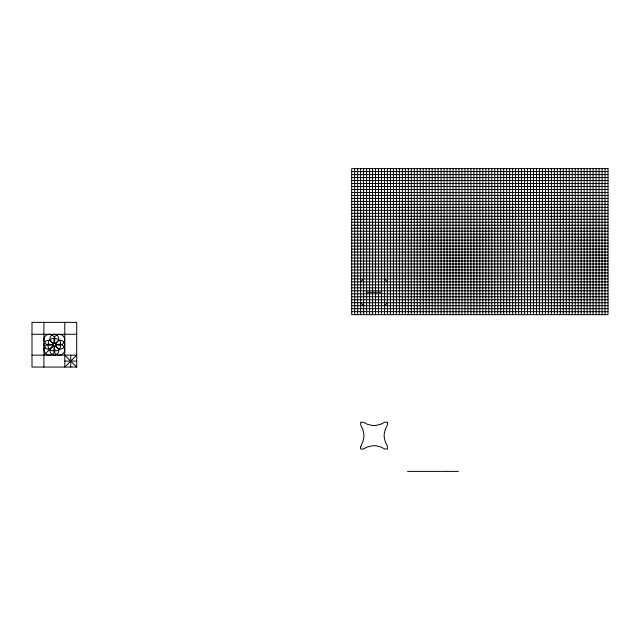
<?xml version="1.0" encoding="UTF-8"?>
<svg xmlns="http://www.w3.org/2000/svg" width="640" height="640" viewBox="0 0 640 640"><rect width="100%" height="100%" fill="white"/><g stroke="black" fill="none" stroke-linecap="round" stroke-linejoin="round"><path stroke-width="0.96" d="M43.92 355.144L53.296 345.768M360.632 281.88L363.616 278.896M384.472 305.72L387.456 302.736M351.688 171.6L608 171.6M351.688 174.584L608 174.584M351.688 177.568L608 177.568M351.688 180.544L608 180.544M351.688 183.528L608 183.528M351.688 186.504L608 186.504M351.688 189.488L608 189.488M351.688 192.464L608 192.464M351.688 195.448L608 195.448M351.688 198.424L608 198.424M351.688 201.408L608 201.408M351.688 204.384L608 204.384M351.688 207.368L608 207.368M351.688 210.344L608 210.344M351.688 213.328L608 213.328M351.688 216.312L608 216.312M351.688 219.288L608 219.288M351.688 222.272L608 222.272M351.688 225.248L608 225.248M351.688 228.232L608 228.232M351.688 231.208L608 231.208M351.688 234.192L608 234.192M351.688 237.168L608 237.168M351.688 240.152L608 240.152M351.688 243.128L608 243.128M351.688 246.112L608 246.112M351.688 249.096L608 249.096M351.688 252.072L608 252.072M351.688 255.056L608 255.056M351.688 258.032L608 258.032M351.688 261.016L608 261.016M351.688 263.992L608 263.992M351.688 266.976L608 266.976M351.688 269.952L608 269.952M351.688 272.936L608 272.936M351.688 275.912L608 275.912M351.688 278.896L608 278.896M351.688 281.88L608 281.88M351.688 284.856L608 284.856M351.688 287.84L608 287.84M351.688 290.816L608 290.816M366.592 292.304L381.496 292.304M351.688 293.8L608 293.8M351.688 296.776L608 296.776M351.688 299.76L608 299.76M351.688 302.736L608 302.736M351.688 305.72L608 305.72M351.688 308.696L608 308.696M351.688 311.68L608 311.68M32 334.28L76.704 334.28M32 355.144L76.704 355.144L64.784 367.064L64.784 322.36M64.784 361.104L76.704 361.104M76.704 367.064L32 367.064L32 322.36L76.704 322.36L76.704 367.064L64.784 355.144M407.52 471.376L446.264 471.376M446.44 471.376L458.368 471.376M384.472 278.896L387.456 281.88M360.632 302.736L363.616 305.72M605.016 168.624L605.016 314.656M602.04 168.624L602.04 314.656M599.056 168.624L599.056 314.656M596.08 168.624L596.08 314.656M593.096 168.624L593.096 314.656M590.12 168.624L590.12 314.656M587.136 168.624L587.136 314.656M584.16 168.624L584.16 314.656M581.176 168.624L581.176 314.656M578.2 168.624L578.2 314.656M575.216 168.624L575.216 314.656M572.232 168.624L572.232 314.656M569.256 168.624L569.256 314.656M566.272 168.624L566.272 314.656M563.296 168.624L563.296 314.656M560.312 168.624L560.312 314.656M557.336 168.624L557.336 314.656M554.352 168.624L554.352 314.656M551.376 168.624L551.376 314.656M548.392 168.624L548.392 314.656M545.416 168.624L545.416 314.656M542.432 168.624L542.432 314.656M539.456 168.624L539.456 314.656M536.472 168.624L536.472 314.656M533.488 168.624L533.488 314.656M530.512 168.624L530.512 314.656M527.528 168.624L527.528 314.656M524.552 168.624L524.552 314.656M521.568 168.624L521.568 314.656M518.592 168.624L518.592 314.656M515.608 168.624L515.608 314.656M512.632 168.624L512.632 314.656M509.648 168.624L509.648 314.656M506.672 168.624L506.672 314.656M503.688 168.624L503.688 314.656M500.704 168.624L500.704 314.656M497.728 168.624L497.728 314.656M494.744 168.624L494.744 314.656M491.768 168.624L491.768 314.656M488.784 168.624L488.784 314.656M485.808 168.624L485.808 314.656M482.824 168.624L482.824 314.656M479.848 168.624L479.848 314.656M476.864 168.624L476.864 314.656M473.888 168.624L473.888 314.656M470.904 168.624L470.904 314.656M467.92 168.624L467.92 314.656M464.944 168.624L464.944 314.656M461.96 168.624L461.96 314.656M458.984 168.624L458.984 314.656M456 168.624L456 314.656M453.024 168.624L453.024 314.656M450.04 168.624L450.04 314.656M447.064 168.624L447.064 314.656M444.08 168.624L444.08 314.656M441.104 168.624L441.104 314.656M438.12 168.624L438.12 314.656M435.144 168.624L435.144 314.656M432.16 168.624L432.16 314.656M429.176 168.624L429.176 314.656M426.2 168.624L426.2 314.656M423.216 168.624L423.216 314.656M420.24 168.624L420.24 314.656M417.256 168.624L417.256 314.656M414.28 168.624L414.28 314.656M411.296 168.624L411.296 314.656M408.32 168.624L408.32 314.656M405.336 168.624L405.336 314.656M402.36 168.624L402.36 314.656M399.376 168.624L399.376 314.656M396.392 168.624L396.392 314.656M393.416 168.624L393.416 314.656M390.432 168.624L390.432 314.656M387.456 168.624L387.456 314.656M384.472 168.624L384.472 314.656M381.496 168.624L381.496 314.656M378.512 168.624L378.512 314.656M375.536 168.624L375.536 314.656M372.552 168.624L372.552 314.656M369.576 168.624L369.576 314.656M366.592 168.624L366.592 314.656M363.616 168.624L363.616 314.656M360.632 168.624L360.632 314.656M357.648 168.624L357.648 314.656M354.672 168.624L354.672 314.656M70.744 355.144L70.744 367.064M43.92 322.36L43.92 367.064M360.632 447.016L360.64 449.016L363.312 449.016L367.432 446.936L372.072 445.848A12.736 8.64 0 0 1 376.016 445.832L380.656 446.936L384.776 449.016L387.448 449.016L387.448 446.344L385.368 442.224L384.28 437.584A12.728 8.64 90 0 1 384.264 433.64L385.368 429L387.448 424.88L387.448 422.208L384.776 422.208L380.656 424.288L376.008 425.376A12.736 8.64 0 0 1 372.072 425.392L367.432 424.288L363.312 422.208L360.64 422.208L360.64 424.88L362.72 429L363.808 433.648A12.728 8.64 -90 0 1 363.824 437.584L362.952 441.552L360.632 447.016M60.312 345.08C62.24 353.376 45.568 352.728 48.392 344.344C46.456 336.04 63.088 336.72 60.312 345.08M608 168.624L351.688 168.624L351.688 314.656L608 314.656L608 168.624M53.52 345.944A1.488 1.488 0 0 0 55.84 344.816A1.488 1.488 0 0 0 53.704 343.368A1.488 1.488 0 0 0 53.52 345.944M58.08 348.584A4.472 4.472 0 0 0 64.784 344.712A4.472 4.472 0 0 0 58.08 340.84A4.472 4.472 0 0 0 58.08 348.584M56.208 344.32A5.464 5.464 0 0 0 64.728 340.184A5.464 5.464 0 0 0 56.88 334.872A5.464 5.464 0 0 0 56.208 344.32M51.848 342.456A4.472 4.472 0 0 0 58.808 339.072A4.472 4.472 0 0 0 52.4 334.728A4.472 4.472 0 0 0 51.848 342.456M46.304 344.328A5.52 5.52 0 0 0 54.904 340.152A5.52 5.52 0 0 0 46.984 334.792A5.52 5.52 0 0 0 46.304 344.328M46.16 348.584A4.472 4.472 0 0 0 52.864 344.712A4.472 4.472 0 0 0 46.16 340.84A4.472 4.472 0 0 0 46.16 348.584M46.328 354.2A5.496 5.496 0 0 0 54.896 350.048A5.496 5.496 0 0 0 47.008 344.712A5.496 5.496 0 0 0 46.328 354.2M51.848 354.376A4.472 4.472 0 0 0 58.808 350.992A4.472 4.472 0 0 0 52.4 346.648A4.472 4.472 0 0 0 51.848 354.376M56.216 354.224A5.512 5.512 0 0 0 64.8 350.056A5.512 5.512 0 0 0 56.896 344.704A5.512 5.512 0 0 0 56.216 354.224"/></g></svg>
